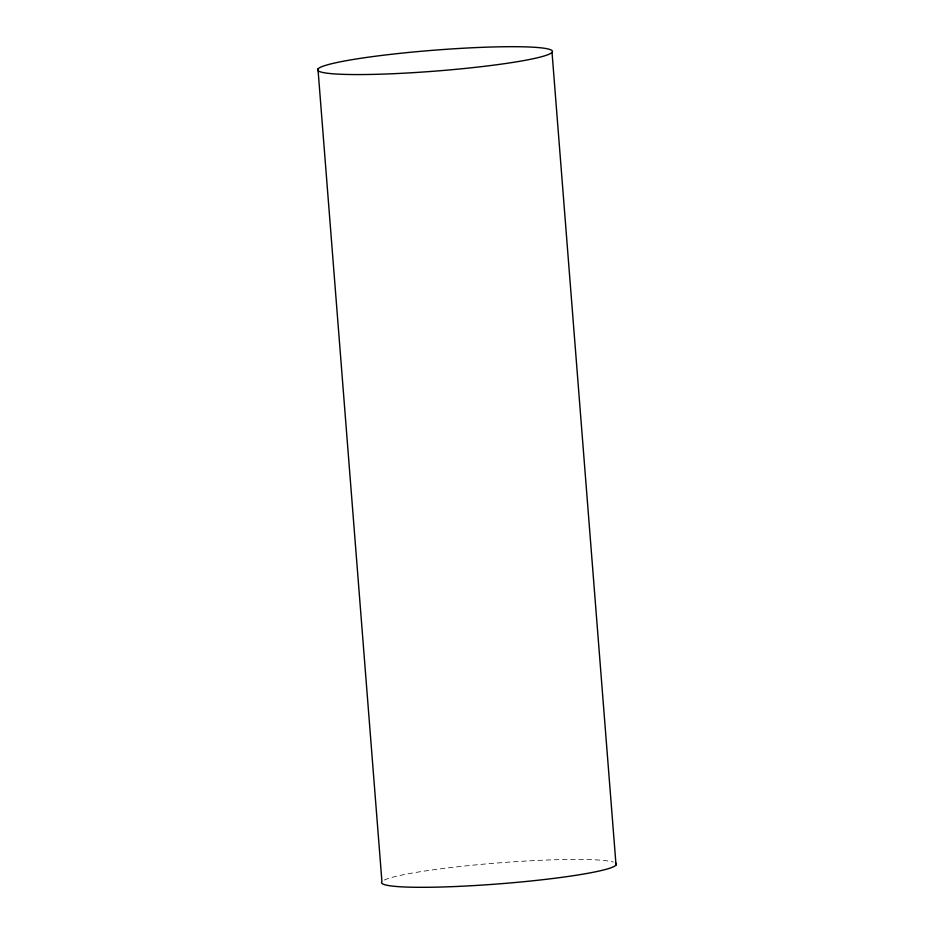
<?xml version="1.0" encoding="UTF-8"?>
<svg xmlns="http://www.w3.org/2000/svg" width="934" height="934" viewBox="0 0 934 934"><rect width="100%" height="100%" fill="white"/><g stroke="black" fill="none" stroke-linecap="round" stroke-linejoin="round"><path stroke-width="0.7" stroke-dasharray="4.67 3.5" d="M384.341 880.05A117.777 10.472 -4.5 0 1 498.406 862.911A117.777 10.472 -4.5 0 1 613.369 862.07"/><path stroke-width="1.4" d="M552.029 52.362A117.777 10.472 -4.5 0 1 368.136 74.486A117.777 10.472 -4.5 0 1 384.878 55.048A117.777 10.472 -4.5 0 1 552.029 52.362L616.031 865.059M317.969 68.941L381.936 881.673A117.777 10.472 -4.5 0 0 501.418 883.681A117.777 10.472 -4.5 0 0 615.494 862.969"/></g></svg>
